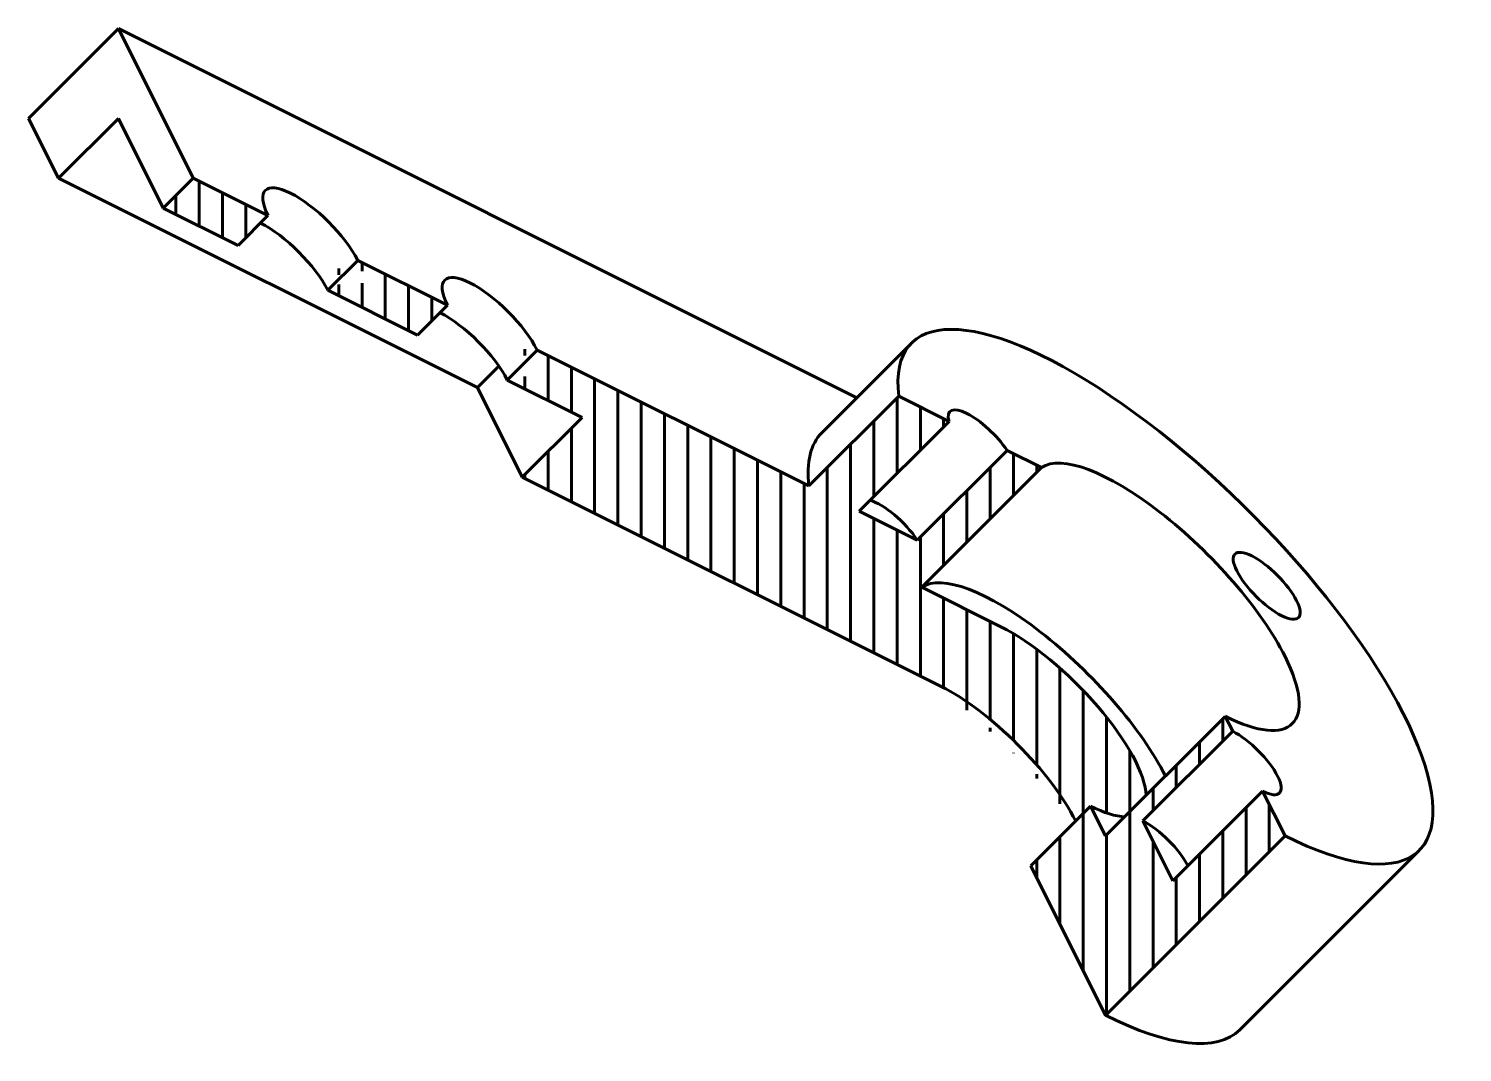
# Model space of a CAD drawing. Header units: millimetres. Extents: x 525 to 685, y -147 to -33.
import ezdxf

# ---------------------------------------------------------------- set-up
doc = ezdxf.new("R2010")
doc.units = ezdxf.units.MM
doc.layers.add('PV-21B', color=7, linetype='Continuous', lineweight=60)
doc.layers.add('ШТРИХОВКА', color=7, linetype='Continuous', lineweight=20)

# ---------------------------------------------------------------- blocks, each defined once
blk = doc.blocks.new('*U55')
at = {"layer": 'PV-21B'}
for p, q in [((525.4, -43.26, 482.14), (535.4, -33.26, 502.14)), ((535.4, -33.26, 502.14), (543.74, -49.93, 493.81)), ((617.69, -74.41, 543.29), (535.4, -33.26, 502.14)), ((525.4, -43.26, 482.14), (528.74, -49.93, 478.81)), ((528.74, -49.93, 478.81), (535.4, -43.26, 492.14)), ((535.4, -43.26, 492.14), (540.4, -53.26, 487.14)), ((528.74, -49.93, 478.81), (575.4, -73.26, 502.14)), ((540.4, -53.26, 487.14), (543.74, -49.93, 493.81)), ((543.74, -49.93, 493.81), (552.07, -54.09, 497.97)), ((548.74, -57.43, 491.31), (540.4, -53.26, 487.14)), ((552.07, -54.09, 497.97), (548.74, -57.43, 491.31)), ((558.74, -62.43, 496.31), (562.07, -59.09, 502.97)), ((562.07, -59.09, 502.97), (572.07, -64.09, 507.97)), ((568.74, -67.43, 501.31), (558.74, -62.43, 496.31)), ((572.07, -64.09, 507.97), (568.74, -67.43, 501.31)), ((613.79, -78.31, 535.47), (623.79, -68.31, 555.47)), ((578.74, -72.43, 506.31), (582.07, -69.09, 512.97)), ((582.07, -69.09, 512.97), (612.35, -84.23, 528.11)), ((575.4, -73.26, 502.14), (577.79, -70.87, 506.93)), ((575.4, -73.26, 502.14), (580.4, -83.26, 497.14)), ((587.07, -76.59, 510.47), (578.74, -72.43, 506.31)), ((612.35, -84.23, 528.11), (622.35, -74.23, 548.11)), ((622.35, -74.23, 548.11), (627.96, -77.04, 550.92)), ((580.4, -83.26, 497.14), (587.07, -76.59, 510.47)), ((627.96, -77.04, 550.92), (617.96, -87.04, 530.92)), ((624.42, -90.27, 534.15), (634.42, -80.27, 554.15)), ((634.42, -80.27, 554.15), (638.25, -82.19, 556.06)), ((624.92, -95.52, 529.4), (638.25, -82.19, 556.06)), ((627.07, -106.59, 520.47), (580.4, -83.26, 497.14)), ((617.96, -87.04, 530.92), (624.42, -90.27, 534.15)), ((633.74, -99.93, 533.81), (624.92, -95.52, 529.4)), ((658.74, -109.93, 548.81), (645.4, -123.26, 522.14)), ((658.74, -109.93, 548.81), (659.57, -111.59, 547.97)), ((659.57, -111.59, 547.97), (649.57, -121.59, 527.97)), ((652.9, -128.26, 524.64), (662.9, -118.26, 544.64)), ((662.9, -118.26, 544.64), (665.4, -123.26, 542.14)), ((637.07, -126.59, 510.47), (643.74, -119.93, 523.81)), ((645.4, -123.26, 522.14), (643.74, -119.93, 523.81)), ((649.57, -121.59, 527.97), (652.9, -128.26, 524.64)), ((645.4, -143.26, 502.14), (665.4, -123.26, 542.14)), ((660.35, -144.88, 515.47), (680.35, -124.88, 555.47)), ((645.4, -143.26, 502.14), (637.07, -126.59, 510.47))]:
    blk.add_line(p, q, dxfattribs=at)
at = {"layer": 'PV-21B', "extrusion": (0.57735, 0.57735, -0.57735)}
for centre, major_axis, start_param, end_param in [((557.07, -56.59, 500.47), (-5.3, 5.3), -0.785398, 2.356194), ((577.07, -66.59, 510.47), (-5.3, 5.3), -0.785398, 2.356194), ((631.61, -79.49, 552.12), (-3.54, 3.54), -0.532718, 2.103514), ((642.07, -106.59, 535.47), (-28.28, 28.28), -0.401001, 0), ((652.07, -96.59, 555.47), (-14.14, 14.14), 0.062664, 2.356194), ((663.36, -95.37, 568), (-3.54, 3.54), -3.926991, 2.356194), ((652.07, -96.59, 555.47), (14.14, -14.14), -0.785398, 0.785398), ((632.07, -116.59, 515.47), (10.61, -10.61), -2.356194, -0.785398), ((661.24, -114.93, 546.31), (3.54, -3.54), -2.356194, -0.785398), ((661.24, -114.93, 546.31), (3.54, -3.54), -0.785398, 0.785398)]:
    blk.add_ellipse(centre, major_axis=major_axis, ratio=0.57735, start_param=start_param, end_param=end_param, dxfattribs=at)
at = {"layer": 'PV-21B', "extrusion": (-0.57735, -0.57735, 0.57735)}
for centre, major_axis, start_param, end_param in [((553.74, -59.93, 493.81), (-5.3, 5.3), -2.356194, -0.785398), ((573.74, -69.93, 503.81), (-5.3, 5.3), -2.356194, -0.785398), ((652.07, -96.59, 555.47), (28.28, -28.28), -0.785398, 3.542594), ((621.61, -89.49, 532.12), (-3.54, 3.54), -2.103514, -0.532718), ((638.74, -109.93, 528.81), (-14.14, 14.14), -2.356194, -0.062664), ((638.74, -109.93, 528.81), (10.61, -10.61), 0.339837, 2.356194), ((638.74, -109.93, 528.81), (10.61, -10.61), -0.785398, -0.339837), ((651.24, -124.93, 526.31), (-3.54, 3.54), -2.356194, -0.785398), ((632.07, -116.59, 515.47), (28.28, -28.28), -0.785398, 0)]:
    blk.add_ellipse(centre, major_axis=major_axis, ratio=0.57735, start_param=start_param, end_param=end_param, dxfattribs=at)

msp = doc.modelspace()

# ---------------------------------------------------------------- hatches: boundary and pattern name
at = {"layer": 'ШТРИХОВКА', "lineweight": 60, "extrusion": (-0.57735, -0.57735, 0.57735)}
h = msp.add_hatch(dxfattribs=at)
h.set_pattern_fill('ANSI31', color=256, angle=-285)
edge = h.paths.add_edge_path()
edge.add_ellipse((529.39, 631.32), major_axis=(-15, 0), ratio=0.57735, start_angle=225, end_angle=315, ccw=False)
edge.add_line((539.99, 637.45), (539.99, 641.53))
edge.add_ellipse((529.39, 647.65), major_axis=(-15, 0), ratio=0.57735, start_angle=135, end_angle=160.5288)
edge.add_line((543.53, 644.77), (543.53, 650.54))
edge.add_ellipse((529.39, 647.65), major_axis=(-15, 0), ratio=0.57735, start_angle=199.4712, end_angle=315)
edge.add_line((518.78, 653.78), (509.42, 648.38))
edge.add_line((509.42, 648.38), (509.42, 681.04))
edge.add_line((509.42, 681.04), (505.36, 678.69))
edge.add_line((505.36, 678.69), (505.36, 654.2))
edge.add_line((505.36, 654.2), (498.52, 650.24))
edge.add_line((498.52, 650.24), (498.52, 674.74))
edge.add_line((498.52, 674.74), (492.56, 671.3))
edge.add_line((492.56, 671.3), (492.56, 646.81))
edge.add_line((492.56, 646.81), (460.44, 628.26))
edge.add_ellipse((455.14, 625.2), major_axis=(7.5, 0), ratio=0.57735, start_angle=-45, end_angle=45, ccw=False)
edge.add_line((460.44, 622.14), (460.44, 620.1))
edge.add_line((460.44, 620.1), (469.28, 625.2))
edge.add_line((469.28, 625.2), (469.28, 608.87))
edge.add_line((469.28, 608.87), (518.78, 637.45))
edge = h.paths.add_edge_path()
edge.add_line((449.84, 622.14), (439.23, 616.02))
edge.add_ellipse((433.93, 612.95), major_axis=(-7.5, 0), ratio=0.57735, start_angle=135, end_angle=225, ccw=False)
edge.add_line((439.23, 609.89), (439.23, 607.85))
edge.add_line((439.23, 607.85), (449.84, 613.97))
edge.add_line((449.84, 613.97), (449.84, 622.14))
h.paths.add_polyline_path([(428.62, 609.89), (419.78, 604.79), (419.78, 596.62), (428.62, 601.73)])
h.paths.add_polyline_path([(557.67, 663.98), (552.37, 667.05), (552.37, 642.55), (545.3, 646.63), (545.3, 671.13), (543.53, 672.15), (543.53, 639.49), (539.99, 641.53), (539.99, 625.2), (557.67, 614.99)])

# ---------------------------------------------------------------- block references
at = {"layer": 'PV-21B', "lineweight": 60}
msp.add_blockref('*U55', (0, 0), dxfattribs=at)

doc.saveas('drawing.dxf')
